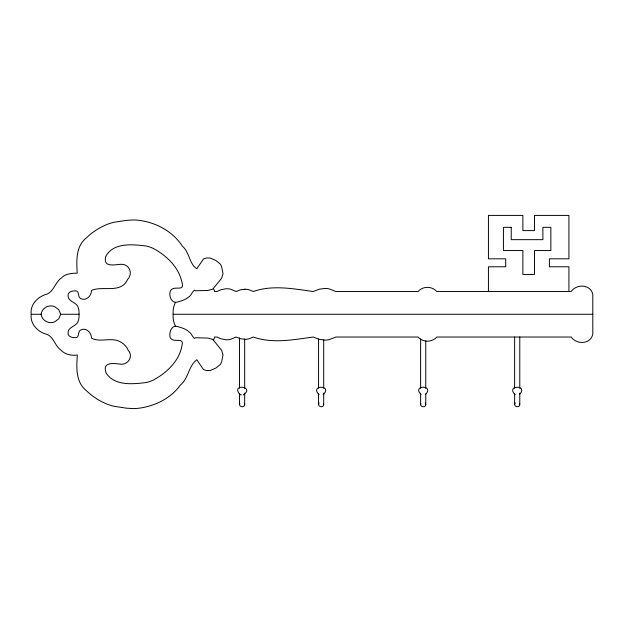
<?xml version="1.0" encoding="UTF-8"?>
<svg xmlns="http://www.w3.org/2000/svg" width="624" height="624" viewBox="0 0 624 624"><rect width="100%" height="100%" fill="white"/><g stroke="black" fill="none" stroke-linecap="round" stroke-linejoin="round"><path stroke-width="0.94" d="M41.106 314.27C41.473 310.791 44.039 307.835 47.252 306.571A10.265 10.265 0 0 1 54.779 306.704L58.765 309.738L60.629 314.27L58.765 318.802L54.779 321.836A10.265 10.265 0 0 1 47.252 321.968C44.039 320.697 41.473 317.749 41.106 314.27L31.2 314.27C29.874 304.177 38.306 296.244 47.416 293.951C54.148 290.667 55.435 281.767 61.745 277.696C65.442 273.32 73.78 273.203 77.212 273.172C76.557 260.832 75.559 246.41 86.447 237.806A64.873 64.873 0 0 1 92.672 232.487L97.126 229.453A67.337 67.337 0 0 1 104.45 225.56L106.954 224.484A42.097 42.097 0 0 1 114.566 222.167L126.485 220.366L133.505 219.944A51.815 51.815 0 0 1 140.72 220.568C157.412 223.111 173.246 232.05 182.567 246.379C189.579 252.236 189.166 263.929 196.786 268.749L203.494 258.983L206.474 257.985L210.327 258.055L215.966 260.528L220.436 264.194L221.621 266.651L223.033 273.686L221.668 278.179L212.815 289.115L207.909 290.449L195.476 290.8C193.869 287.742 191.053 296.338 188.69 297.032C185.289 299.91 180.874 301.064 176.678 302.234C170.859 303.233 168.16 294.107 170.859 290.168C174.595 285.269 184.93 292.133 182.005 282.563C178.948 267.368 166.639 255.59 153.426 248.516A32.971 32.971 0 0 0 146.242 246.028C132.834 244.343 113.092 242.268 105.721 256.565C102.788 267.969 114.847 264.537 121.508 264.272C129.667 264.412 133.138 273.593 127.631 279.458C120.884 294.169 102.523 285.308 91.478 290.472C91.541 295.729 86.284 301.291 80.847 298.662C77.181 297.086 79.981 290.269 75.075 290.909C71.955 290.675 67.361 292.102 68.063 296.072C68.414 302.281 77.509 302.094 78.406 308.186A25.108 25.108 0 0 1 79.022 311.025L79.022 317.515A25.108 25.108 0 0 1 78.406 320.346C77.509 326.438 68.414 326.258 68.063 332.467C67.361 336.437 71.955 337.865 75.075 337.631C79.981 338.27 77.181 331.453 80.847 329.878C86.284 327.249 91.541 332.81 91.478 338.06C99.575 342.779 110.354 337.28 119.059 341.164C123.068 342.966 126.563 346.125 128.201 350.259C133.419 355.984 128.716 364.166 121.508 364.268C114.293 363.371 101.587 361.335 106.22 373.136C114.527 386.155 133.006 384.15 146.242 382.512A32.971 32.971 0 0 0 153.426 380.016C166.756 372.824 179.579 360.75 182.036 345.166C184.415 336.586 173.121 343.403 170.282 337.763C168.589 333.341 171.405 324.519 177.388 326.5C181.693 327.701 186.241 329.02 189.501 332.249C191.357 332.966 194.15 340.899 195.476 337.732L207.909 338.083L212.815 339.425L221.668 350.36L223.033 354.853L221.621 361.889L220.436 364.346L215.966 368.004L210.327 370.484L206.474 370.555L203.494 369.556L196.786 359.791C188.588 365.703 188.534 378.667 180.242 385.18C171.046 398.018 156.047 405.499 140.72 407.971A51.815 51.815 0 0 1 133.505 408.595L126.485 408.174L114.566 406.372A42.097 42.097 0 0 1 106.954 404.048L104.45 402.971A67.337 67.337 0 0 1 97.126 399.079L92.672 396.053A64.873 64.873 0 0 1 86.447 390.733C75.512 382.044 76.448 367.403 77.337 354.994C72.298 355.937 64.857 354.588 60.824 350.041C54.826 345.86 53.75 336.726 46.535 334.246C37.705 331.945 29.952 323.911 31.2 314.27M244.678 393.12L244.678 404.492C244.639 408.416 237.838 406.801 239.873 403.307M323.708 393.12L323.708 404.492C323.622 408.665 316.469 406.489 319.09 403.049M425.771 393.853L425.771 404.492C425.771 408.19 419.336 407.074 420.818 403.588M519.784 393.12L519.784 404.492C519.698 408.665 512.538 406.489 515.167 403.049M175.375 302.476L173.917 306.267A21.512 21.512 0 0 0 173.098 312.172L173.098 316.368A21.512 21.512 0 0 0 173.917 322.265L175.375 326.063M519.418 394.493C528.949 384.556 505.167 385.055 515.167 394.594M323.177 394.594C333.224 384.797 309.044 384.797 319.098 394.594M425.24 394.594C435.24 385.055 411.45 384.556 420.989 394.493M243.157 394.945C255.902 386.732 230.209 382.972 239.897 394.493M244.99 289.232L240.622 289.801L236.114 291.509L230.56 289.193A16.544 16.544 0 0 0 225.818 288.779L220.958 289.747L216.988 291.509L214.523 291.509A4.306 4.306 0 0 0 213.244 288.655M60.629 314.27L79.115 314.27M173.191 314.27L592.8 314.27M241.293 394.984L240.061 394.594M425.24 403.049L425.771 404.492M519.441 403.307L519.784 404.492M244.335 403.307L244.678 404.492M323.513 403.588L323.708 404.492M568.924 291.509L568.924 266.783L549.393 266.783L549.393 258.82L568.924 258.82L568.924 215.405L534.503 215.405L534.503 230.599L522.873 230.599L522.873 215.405L488.436 215.405L488.436 258.82L505.721 258.82L505.721 266.783L488.436 266.783L488.436 291.509M519.784 336.999L519.784 388.276M514.628 336.999L514.628 388.276M514.628 393.853L514.628 404.492M425.771 340.868L425.771 388.276M420.623 338.933L420.623 388.276M420.623 393.12L420.623 404.492M323.708 339.901L323.708 388.276M318.56 338.933L318.56 388.276M318.56 393.853L318.56 404.492M244.678 338.933L244.678 388.276M239.53 337.966L239.53 388.276M239.53 393.853L239.53 404.492M244.99 289.232A15.842 15.842 0 0 1 249.194 289.801L253.258 291.509C272.727 284.677 293.53 288.85 313.24 291.509L319.176 289.208L324.925 288.444A20.467 20.467 0 0 1 329.386 288.935L335.845 291.509L418.033 291.509C422.955 285.971 431.894 286.003 436.831 291.509L571.202 291.509C576.498 283.748 590.647 284.068 592.8 294.411L592.8 334.121C590.647 344.464 576.498 344.783 571.202 337.03L436.831 337.03C431.894 342.537 422.955 342.568 418.033 337.03L335.845 337.03L329.386 339.604A20.467 20.467 0 0 1 324.925 340.096L319.176 339.331L313.24 337.03C293.53 339.69 272.727 343.863 253.258 337.03L249.194 338.738A15.842 15.842 0 0 1 244.99 339.3L240.622 338.738L236.114 337.03L230.56 339.347A16.544 16.544 0 0 1 225.818 339.76L220.958 338.793L216.988 337.03L214.523 337.03A4.306 4.306 0 0 1 213.244 339.877M511.235 227.331L503.42 227.331L503.42 250.552L522.873 250.552L522.873 274.443L534.503 274.443L534.503 250.552L550.852 250.552L550.852 227.331L542.888 227.331L542.888 239.663L511.235 239.663L511.235 227.331"/></g></svg>
